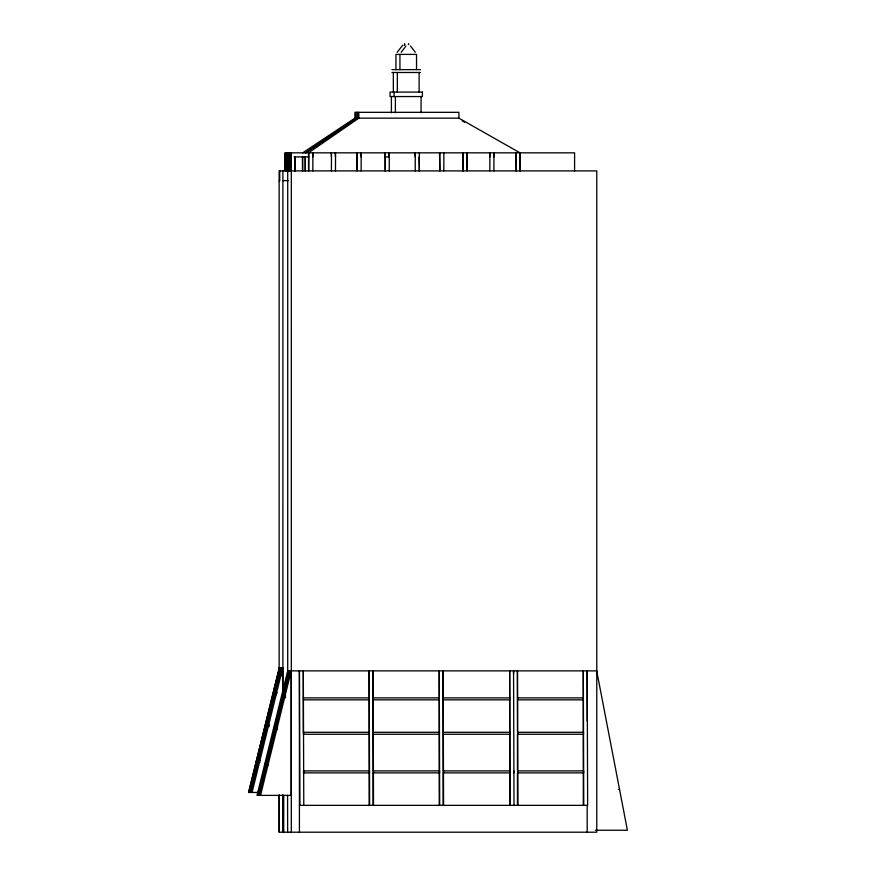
<?xml version="1.0" encoding="UTF-8"?>
<svg xmlns="http://www.w3.org/2000/svg" width="876" height="876" viewBox="0 0 876 876"><rect width="100%" height="100%" fill="white"/><g stroke="black" fill="none" stroke-linecap="round" stroke-linejoin="round"><path stroke-width="1.31" d="M404.581 45.234L404.69 43.8L404.329 45.234M408.632 44.501L408.687 43.8L408.282 44.501M279.291 674.509L279.291 667.928L248.598 792.441L257.982 792.441M248.664 792.441L279.291 667.928M280.375 667.928L249.748 792.441L280.43 667.928L280.43 674.509M250.897 792.441L281.525 667.928L281.579 675.823M250.963 792.441L281.579 667.928L281.525 671.881M252.058 792.441L282.74 667.928L282.74 692.555M287.711 670.874L257.018 795.386L291.314 795.386M258.19 795.386L288.872 670.874L288.872 676.141M289.978 670.874L259.351 795.386L290.044 670.874L290.044 677.455M260.533 795.386L291.215 670.874M397.167 52.319L402.719 45.234M401.164 52.319L405.971 46.012M305.877 152.84L356.182 118.151L356.182 112.325M302.702 152.84L354.9 118.151L356.182 118.151M305.363 152.84L357.561 118.151L458.904 118.151L520.015 152.84L520.015 170.897M399.653 54.4L395.941 54.4L395.941 69.631M391.955 69.631L420.513 69.631M391.955 72.489L420.513 72.489M285.237 152.84L285.237 170.897L285.182 152.84L574.59 152.84L574.59 170.897M294.128 156.903L308.768 156.903M312.831 156.903L312.601 152.84M331.413 156.903L331.183 152.84M335.475 156.903L335.245 152.84M361.131 156.903L360.901 152.84M389.229 156.903L384.936 156.903L384.936 152.84M415.224 156.903L414.994 152.84M419.056 156.903L419.286 170.897M489.815 156.903L489.585 152.84M493.878 156.903L493.648 152.84M282.893 180.62L288.346 180.62M279.148 180.96L279.729 180.96L279.729 170.897M279.148 667.928L282.893 667.928M287.569 670.874L596.775 670.874M277.188 692.927L273.805 692.927L273.805 694.756L276.028 694.756L276.093 692.927M285.664 695.883L282.214 695.883L282.214 697.701M283.386 697.701L283.386 695.883L283.32 697.701L285.664 697.701M303.315 697.887L369.245 697.887M373.056 697.887L439.314 697.887M443.114 697.887L509.755 697.887M583.383 697.887L517.453 697.887L517.453 670.874L517.913 805.351M303.315 699.847L369.245 699.847M373.056 699.847L439.314 699.847M443.114 699.847L509.755 699.847M583.383 699.847L517.453 699.847L517.453 732.292L583.504 732.292L583.504 734.252L517.453 734.252L517.453 770.902L583.635 770.902L583.635 772.873L517.453 772.873L517.453 805.351M277.582 727.737L274.133 727.737L274.133 729.566M277.582 729.566L275.305 729.566L275.239 727.737M303.315 734.252L369.365 734.252L369.365 732.292L303.315 732.292L303.315 670.874L303.775 805.351M260.336 760.543L256.515 760.543L256.515 762.372L259.898 762.372M303.315 770.902L369.497 770.902L369.497 772.873L303.315 772.873M618.325 789.429L619.485 789.429M299.417 805.351L587.643 805.351L587.183 670.874L587.183 721.134M595.472 830.251L627.402 830.251L596.709 670.874M462.265 120.866L464.587 122.224M410.494 46.012L415.301 52.319M583.755 805.351L583.296 670.874L583.296 732.292M514.015 805.351L513.555 670.874L513.555 673.578M510.128 805.351L509.668 670.874L509.668 732.292M443.574 805.351L443.114 670.874L443.114 732.292L509.876 732.292L509.876 734.252L443.114 734.252L443.114 770.902L510.007 770.902L510.007 772.873L443.114 772.873L443.114 805.351M439.686 805.351L439.226 670.874L439.226 732.292M373.515 805.351L373.056 670.874L373.056 732.292L439.434 732.292L439.434 734.252L373.056 734.252L373.056 770.902L439.566 770.902L439.566 772.873L373.056 772.873L373.056 805.351M369.617 805.351L369.157 670.874L369.157 732.292M299.877 805.351L299.417 670.874L299.417 832.2M587.183 805.351L587.183 832.2M583.296 734.252L583.296 770.902M583.296 772.873L583.296 805.351M520.311 152.84L520.245 170.897M517.793 770.902L517.793 772.873M517.53 697.887L517.53 699.847M517.65 732.292L517.65 734.252M516.249 152.84L516.249 170.897M516.183 170.897L515.953 152.84M513.905 770.902L513.905 772.873M509.668 734.252L509.668 770.902M509.668 772.873L509.668 805.351M493.944 152.84L493.878 170.897M489.881 152.84L489.815 170.897M467.193 152.84L467.193 170.897L466.886 152.84M463.119 152.84L463.119 170.897M463.054 170.897L462.824 152.84M458.904 118.151L458.904 112.325L354.9 112.325L354.9 118.151M443.88 152.84L443.814 170.897M443.464 770.902L443.464 772.873M443.322 732.292L443.322 734.252M439.818 152.84L439.818 170.897L439.522 152.84M439.226 734.252L439.226 770.902M439.226 772.873L439.226 805.351M421.071 96.557L421.071 112.752M419.352 152.84L419.352 170.897M419.122 72.489L419.122 92.1M416.527 69.631L416.527 54.4L399.938 54.4L399.938 69.631M415.29 152.84L415.224 170.897M397.332 72.489L397.332 92.1M395.394 96.557L395.394 112.752M394.058 92.1L394.058 96.557M393.346 72.489L393.346 92.1M391.397 96.557L391.397 112.752M389.305 152.84L389.229 170.897M388.999 152.84L388.999 156.903M385.243 152.84L385.243 170.897M385.166 156.903L385.166 170.897M373.395 770.902L373.395 772.873M373.253 732.292L373.253 734.252M369.157 734.252L369.157 770.902M369.157 772.873L369.157 805.351M361.208 152.84L361.131 170.897M358.842 112.325L358.842 118.151L308.538 152.84L308.538 170.897M357.561 112.325L357.561 118.151M357.145 152.84L357.145 170.897L356.839 152.84M335.541 152.84L335.475 170.897M331.478 152.84L331.413 170.897M312.896 152.84L312.831 170.897M308.834 152.84L308.768 170.897M305.363 156.903L305.363 170.897M305.089 156.705L305.155 170.897M303.654 770.902L303.654 772.873M303.512 732.292L303.512 734.252M302.702 156.903L302.702 170.897M302.417 156.705L302.483 170.897M295.081 156.903L295.081 170.897M295.015 156.903L295.015 170.897M294.796 156.903L294.796 170.897M291.314 170.897L291.314 832.2M291.15 670.874L291.15 795.386M290.952 152.84L291.018 170.897M290.733 152.84L290.668 170.897M290.383 152.84L290.449 170.897M290.12 152.84L290.12 170.897M290.065 152.84L290.065 170.897M289.463 152.84L289.409 170.897M289.179 152.84L289.124 170.897M288.806 670.874L288.806 673.513M288.511 152.84L288.511 170.897M288.292 152.84L288.357 170.897M288.182 152.84L288.127 170.897L288.007 152.84M287.788 152.84L287.843 170.897M287.722 152.84L287.711 678.769M287.569 795.288L287.646 832.2M287.405 152.84L287.459 170.897M287.131 152.84L287.076 170.897M286.748 152.84L286.802 170.897M286.463 152.84L286.518 170.897M286.189 152.84L286.123 170.897M285.795 152.84L285.85 170.897M285.466 152.84L285.521 170.897M284.558 695.883L284.558 697.701M283.704 795.441L283.704 832.2M282.893 170.897L282.893 692.281M282.893 795.09L282.893 832.2M282.74 795.09L282.74 832.2M279.225 795.09L279.225 832.2M279.148 670.666L279.148 170.897L596.775 170.897L596.775 832.2L279.148 832.2L279.148 795.09M276.466 727.737L276.466 729.566M274.944 692.927L274.944 694.756M269.107 726.609L269.107 724.791L265.713 724.791L265.713 726.609L267.946 726.609L268.012 724.791M267.268 763.5L267.202 765.317M266.862 724.791L266.862 726.609M266.03 763.5L266.096 765.317M258.738 760.543L258.803 762.372M422.407 92.1L390.061 92.1L390.061 96.557L422.407 96.557L422.407 92.1M268.374 763.5L264.935 763.5L264.935 765.317L268.374 765.317L268.374 763.5M289.792 170.897L289.792 152.84L289.737 170.897M288.839 170.897L288.839 152.84L288.784 170.897M257.654 762.372L257.654 760.543L257.588 762.372"/></g></svg>
